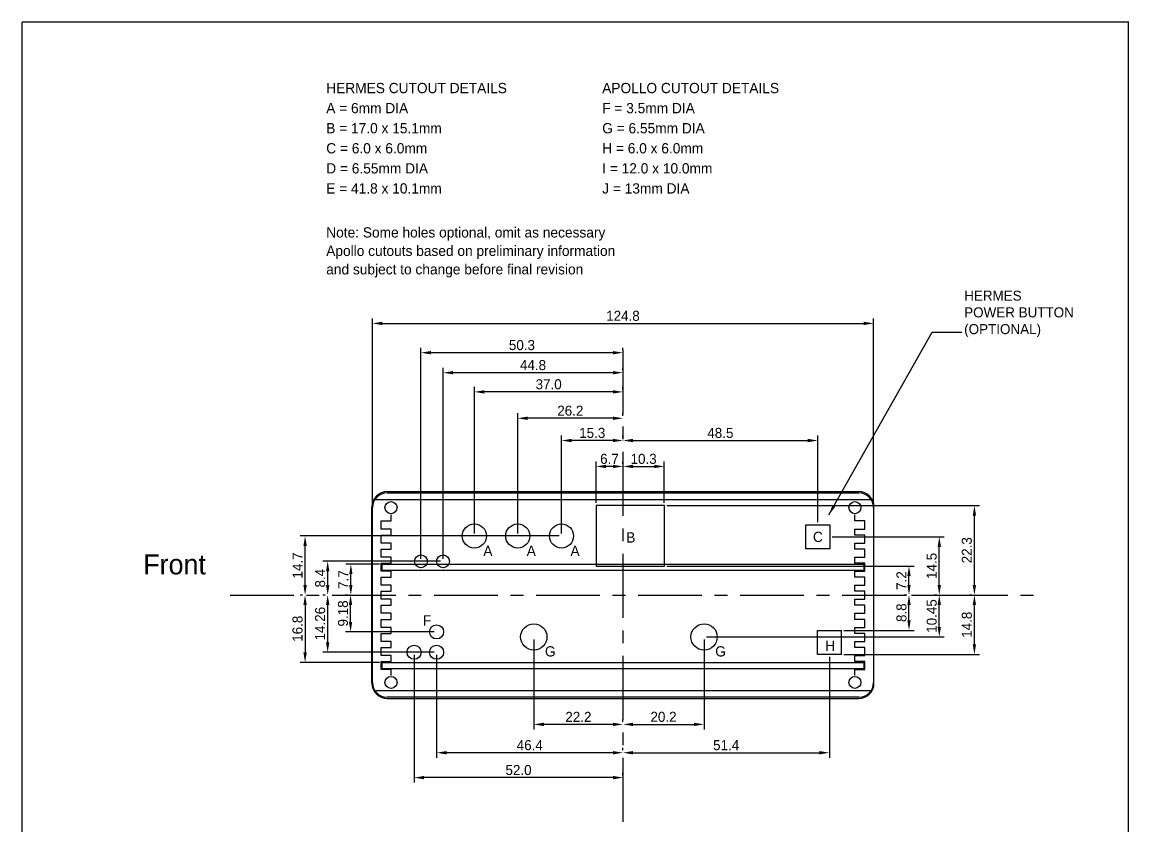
# Model space of a CAD drawing. Header units: millimetres. Extents: x -59 to 217, y -49 to 353.
# Drawn here: x -58.9 to 216.7, y 152.9 to 353 of the extents above; entities that cross this region are included whole.
import ezdxf
from ezdxf.enums import TextEntityAlignment as Align

# ---------------------------------------------------------------- set-up
doc = ezdxf.new("R2010")
doc.units = ezdxf.units.MM
doc.linetypes.add('CENTER', pattern=[50.8, 31.75, -6.35, 6.35, -6.35])
doc.layers.get('Defpoints').update_dxf_attribs({"color": 4})
for name, color, linetype in [('Case', 6, 'Continuous'), ('Dimensions', 1, 'Continuous'), ('Frame', 7, 'Continuous'), ('PCB', 3, 'Continuous')]:
    doc.layers.add(name, color=color, linetype=linetype)
doc.dimstyles.new('ISO-25', dxfattribs={"dimtxt": 2.5, "dimasz": 2.5, "dimexe": 1.25, "dimexo": 0.625, "dimtad": 1, "dimtxsty": 'Standard', "dimcen": 2.5, "dimadec": 0, "dimazin": 0, "dimtfac": 1, "dimtmove": 0, "dimatfit": 3, "dimfxl": 1, "dimarcsym": 0})

# ---------------------------------------------------------------- blocks, each defined once
blk = doc.blocks.new('*D1')
at = {"layer": 'Defpoints', "color": 0}
for p in [(84.02, 242.37), (90.72, 242.37), (84.02, 232.65)]:
    blk.add_point(p, dxfattribs=at)
at = {"layer": 'Dimensions', "color": 0, "lineweight": -2}
for p, q in [((84.02, 233.27), (84.02, 243.62)), ((90.72, 243), (90.72, 243.62)), ((88.22, 242.37), (86.52, 242.37))]:
    blk.add_line(p, q, dxfattribs=at)
at = {"layer": 'Dimensions', "color": 0}
for points in [[(86.52, 242.79), (86.52, 241.96), (84.02, 242.37)], [(88.22, 241.96), (88.22, 242.79), (90.72, 242.37)]]:
    blk.add_solid(points, dxfattribs=at)
at = {"layer": 'Dimensions', "color": 0, "insert": (87.37, 244.25), "char_height": 2.5, "attachment_point": 5}
blk.add_mtext('6.7', dxfattribs=at)
blk = doc.blocks.new('*D2')
at = {"layer": 'Defpoints', "color": 0}
for p in [(90.72, 242.37), (101.02, 242.37), (101.02, 232.65)]:
    blk.add_point(p, dxfattribs=at)
at = {"layer": 'Dimensions', "color": 0, "lineweight": -2}
for p, q in [((90.72, 243), (90.72, 243.62)), ((101.02, 233.27), (101.02, 243.62)), ((93.22, 242.37), (98.52, 242.37))]:
    blk.add_line(p, q, dxfattribs=at)
at = {"layer": 'Dimensions', "color": 0}
for points in [[(93.22, 242.79), (93.22, 241.96), (90.72, 242.37)], [(98.52, 241.96), (98.52, 242.79), (101.02, 242.37)]]:
    blk.add_solid(points, dxfattribs=at)
at = {"layer": 'Dimensions', "color": 0, "insert": (95.87, 244.25), "char_height": 2.5, "attachment_point": 5}
blk.add_mtext('10.3', dxfattribs=at)
blk = doc.blocks.new('*D3')
at = {"layer": 'Defpoints', "color": 0}
for p in [(75.42, 248.83), (90.72, 248.83), (75.42, 225.05)]:
    blk.add_point(p, dxfattribs=at)
at = {"layer": 'Dimensions', "color": 0, "lineweight": -2}
for p, q in [((75.42, 225.67), (75.42, 250.08)), ((88.22, 248.83), (77.92, 248.83)), ((90.72, 249.46), (90.72, 250.08))]:
    blk.add_line(p, q, dxfattribs=at)
at = {"layer": 'Dimensions', "color": 0}
for points in [[(77.92, 249.25), (77.92, 248.41), (75.42, 248.83)], [(88.22, 248.41), (88.22, 249.25), (90.72, 248.83)]]:
    blk.add_solid(points, dxfattribs=at)
at = {"layer": 'Dimensions', "color": 0, "insert": (83.07, 250.71), "char_height": 2.5, "attachment_point": 5}
blk.add_mtext('15.3', dxfattribs=at)
blk = doc.blocks.new('*D4')
at = {"layer": 'Defpoints', "color": 0}
for p in [(64.52, 254.37), (90.72, 254.37), (64.52, 225.05)]:
    blk.add_point(p, dxfattribs=at)
at = {"layer": 'Dimensions', "color": 0, "lineweight": -2}
for p, q in [((64.52, 225.67), (64.52, 255.62)), ((88.22, 254.37), (67.02, 254.37)), ((90.72, 254.99), (90.72, 255.62))]:
    blk.add_line(p, q, dxfattribs=at)
at = {"layer": 'Dimensions', "color": 0}
for points in [[(67.02, 254.79), (67.02, 253.95), (64.52, 254.37)], [(88.22, 253.95), (88.22, 254.79), (90.72, 254.37)]]:
    blk.add_solid(points, dxfattribs=at)
at = {"layer": 'Dimensions', "color": 0, "insert": (77.62, 256.24), "char_height": 2.5, "attachment_point": 5}
blk.add_mtext('26.2', dxfattribs=at)
blk = doc.blocks.new('*D5')
at = {"layer": 'Defpoints', "color": 0}
for p in [(53.72, 260.94), (90.72, 260.94), (53.72, 225.05)]:
    blk.add_point(p, dxfattribs=at)
at = {"layer": 'Dimensions', "color": 0, "lineweight": -2}
for p, q in [((53.72, 225.67), (53.72, 262.19)), ((90.72, 261.57), (90.72, 262.19)), ((88.22, 260.94), (56.22, 260.94))]:
    blk.add_line(p, q, dxfattribs=at)
at = {"layer": 'Dimensions', "color": 0}
for points in [[(56.22, 261.36), (56.22, 260.53), (53.72, 260.94)], [(88.22, 260.53), (88.22, 261.36), (90.72, 260.94)]]:
    blk.add_solid(points, dxfattribs=at)
at = {"layer": 'Dimensions', "color": 0, "insert": (72.22, 262.82), "char_height": 2.5, "attachment_point": 5}
blk.add_mtext('37.0', dxfattribs=at)
blk = doc.blocks.new('*D8')
at = {"layer": 'Defpoints', "color": 0}
for p in [(153.12, 278), (28.32, 232.11), (153.12, 232.11)]:
    blk.add_point(p, dxfattribs=at)
at = {"layer": 'Dimensions', "color": 0, "lineweight": -2}
for p, q in [((28.32, 232.73), (28.32, 279.25)), ((153.12, 232.73), (153.12, 279.25)), ((30.82, 278), (150.62, 278))]:
    blk.add_line(p, q, dxfattribs=at)
at = {"layer": 'Dimensions', "color": 0}
for points in [[(30.82, 278.42), (30.82, 277.58), (28.32, 278)], [(150.62, 277.58), (150.62, 278.42), (153.12, 278)]]:
    blk.add_solid(points, dxfattribs=at)
at = {"layer": 'Dimensions', "color": 0, "insert": (90.72, 279.87), "char_height": 2.5, "attachment_point": 5}
blk.add_mtext('124.8', dxfattribs=at)
blk = doc.blocks.new('*D26')
at = {"layer": 'Defpoints', "color": 0}
for p in [(11.57, 225.05), (75.42, 225.05), (11.57, 210.35)]:
    blk.add_point(p, dxfattribs=at)
at = {"layer": 'Dimensions', "color": 0, "lineweight": -2}
for p, q in [((74.8, 225.05), (10.32, 225.05)), ((11.57, 212.85), (11.57, 222.55)), ((10.95, 210.35), (10.32, 210.35))]:
    blk.add_line(p, q, dxfattribs=at)
at = {"layer": 'Dimensions', "color": 0}
for points in [[(11.99, 222.55), (11.15, 222.55), (11.57, 225.05)], [(11.15, 212.85), (11.99, 212.85), (11.57, 210.35)]]:
    blk.add_solid(points, dxfattribs=at)
at = {"layer": 'Dimensions', "color": 0, "insert": (9.7, 217.7), "char_height": 2.5, "attachment_point": 5, "rotation": 90}
blk.add_mtext('14.7', dxfattribs=at)
blk = doc.blocks.new('*D27')
at = {"layer": 'Defpoints', "color": 0}
for p in [(101.02, 217.55), (161.94, 217.55), (162.03, 210.35)]:
    blk.add_point(p, dxfattribs=at)
at = {"layer": 'Dimensions', "color": 0, "lineweight": -2}
for p, q in [((101.65, 217.55), (163.19, 217.55)), ((161.94, 212.85), (161.94, 215.05)), ((161.4, 210.35), (160.69, 210.35))]:
    blk.add_line(p, q, dxfattribs=at)
at = {"layer": 'Dimensions', "color": 0}
for points in [[(162.36, 215.05), (161.53, 215.05), (161.94, 217.55)], [(161.53, 212.85), (162.36, 212.85), (161.94, 210.35)]]:
    blk.add_solid(points, dxfattribs=at)
at = {"layer": 'Dimensions', "color": 0, "insert": (160.07, 213.95), "char_height": 2.5, "attachment_point": 5, "rotation": 90}
blk.add_mtext('7.2', dxfattribs=at)
blk = doc.blocks.new('*D30')
at = {"layer": 'Defpoints', "color": 0}
for p in [(101.02, 232.65), (178.23, 232.65), (178.23, 210.35)]:
    blk.add_point(p, dxfattribs=at)
at = {"layer": 'Dimensions', "color": 0, "lineweight": -2}
for p, q in [((101.65, 232.65), (179.48, 232.65)), ((178.23, 212.85), (178.23, 230.15)), ((177.6, 210.35), (176.98, 210.35))]:
    blk.add_line(p, q, dxfattribs=at)
at = {"layer": 'Dimensions', "color": 0}
for points in [[(178.64, 230.15), (177.81, 230.15), (178.23, 232.65)], [(177.81, 212.85), (178.64, 212.85), (178.23, 210.35)]]:
    blk.add_solid(points, dxfattribs=at)
at = {"layer": 'Dimensions', "color": 0, "insert": (176.35, 221.5), "char_height": 2.5, "attachment_point": 5, "rotation": 90}
blk.add_mtext('22.3', dxfattribs=at)
blk = doc.blocks.new('*D60')
at = {"layer": 'Defpoints', "color": 0}
for p in [(90.72, 248.83), (139.22, 248.83), (139.22, 227.85)]:
    blk.add_point(p, dxfattribs=at)
at = {"layer": 'Dimensions', "color": 0, "lineweight": -2}
for p, q in [((90.72, 249.46), (90.72, 250.08)), ((93.22, 248.83), (136.72, 248.83)), ((139.22, 228.47), (139.22, 250.08))]:
    blk.add_line(p, q, dxfattribs=at)
at = {"layer": 'Dimensions', "color": 0}
for points in [[(93.22, 249.25), (93.22, 248.41), (90.72, 248.83)], [(136.72, 248.41), (136.72, 249.25), (139.22, 248.83)]]:
    blk.add_solid(points, dxfattribs=at)
at = {"layer": 'Dimensions', "color": 0, "insert": (114.97, 250.71), "char_height": 2.5, "attachment_point": 5}
blk.add_mtext('48.5', dxfattribs=at)
blk = doc.blocks.new('*D61')
at = {"layer": 'Defpoints', "color": 0}
for p in [(142.22, 224.85), (169.49, 224.85), (169.49, 210.35)]:
    blk.add_point(p, dxfattribs=at)
at = {"layer": 'Dimensions', "color": 0, "lineweight": -2}
for p, q in [((142.85, 224.85), (170.74, 224.85)), ((169.49, 212.85), (169.49, 222.35)), ((168.86, 210.35), (168.24, 210.35))]:
    blk.add_line(p, q, dxfattribs=at)
at = {"layer": 'Dimensions', "color": 0}
for points in [[(169.9, 222.35), (169.07, 222.35), (169.49, 224.85)], [(169.07, 212.85), (169.9, 212.85), (169.49, 210.35)]]:
    blk.add_solid(points, dxfattribs=at)
at = {"layer": 'Dimensions', "color": 0, "insert": (167.61, 217.6), "char_height": 2.5, "attachment_point": 5, "rotation": 90}
blk.add_mtext('14.5', dxfattribs=at)
blk = doc.blocks.new('*D62')
at = {"layer": 'Defpoints', "color": 0}
for p in [(22.97, 218.05), (30.72, 218.05), (22.9, 210.35)]:
    blk.add_point(p, dxfattribs=at)
at = {"layer": 'Dimensions', "color": 0, "lineweight": -2}
for p, q in [((30.1, 218.05), (21.72, 218.05)), ((22.97, 212.85), (22.97, 215.55)), ((23.52, 210.35), (24.22, 210.35))]:
    blk.add_line(p, q, dxfattribs=at)
at = {"layer": 'Dimensions', "color": 0}
for points in [[(23.38, 215.55), (22.55, 215.55), (22.97, 218.05)], [(22.55, 212.85), (23.38, 212.85), (22.97, 210.35)]]:
    blk.add_solid(points, dxfattribs=at)
at = {"layer": 'Dimensions', "color": 0, "insert": (21.09, 214.2), "char_height": 2.5, "attachment_point": 5, "rotation": 90}
blk.add_mtext('7.7', dxfattribs=at)
blk = doc.blocks.new('*D63')
at = {"layer": 'Defpoints', "color": 0}
for p in [(11.57, 210.35), (11.57, 193.55), (30.72, 193.55)]:
    blk.add_point(p, dxfattribs=at)
at = {"layer": 'Dimensions', "color": 0, "lineweight": -2}
for p, q in [((10.95, 210.35), (10.32, 210.35)), ((11.57, 207.85), (11.57, 196.05)), ((30.1, 193.55), (10.32, 193.55))]:
    blk.add_line(p, q, dxfattribs=at)
at = {"layer": 'Dimensions', "color": 0}
for points in [[(11.99, 207.85), (11.15, 207.85), (11.57, 210.35)], [(11.15, 196.05), (11.99, 196.05), (11.57, 193.55)]]:
    blk.add_solid(points, dxfattribs=at)
at = {"layer": 'Dimensions', "color": 0, "insert": (9.7, 201.95), "char_height": 2.5, "attachment_point": 5, "rotation": 90}
blk.add_mtext('16.8', dxfattribs=at)
blk = doc.blocks.new('*D68')
at = {"layer": 'Defpoints', "color": 0}
for p in [(110.92, 199.9), (90.72, 178.13), (110.92, 178.13)]:
    blk.add_point(p, dxfattribs=at)
at = {"layer": 'Dimensions', "color": 0, "lineweight": -2}
for p, q in [((110.92, 199.27), (110.92, 176.88)), ((90.72, 178.75), (90.72, 179.38)), ((93.22, 178.13), (108.42, 178.13))]:
    blk.add_line(p, q, dxfattribs=at)
at = {"layer": 'Dimensions', "color": 0}
for points in [[(93.22, 178.55), (93.22, 177.71), (90.72, 178.13)], [(108.42, 177.71), (108.42, 178.55), (110.92, 178.13)]]:
    blk.add_solid(points, dxfattribs=at)
at = {"layer": 'Dimensions', "color": 0, "insert": (100.82, 180), "char_height": 2.5, "attachment_point": 5}
blk.add_mtext('20.2', dxfattribs=at)
blk = doc.blocks.new('*D69')
at = {"layer": 'Defpoints', "color": 0}
for p in [(68.52, 199.9), (68.52, 178.13), (90.72, 178.13)]:
    blk.add_point(p, dxfattribs=at)
at = {"layer": 'Dimensions', "color": 0, "lineweight": -2}
for p, q in [((68.52, 199.27), (68.52, 176.88)), ((90.72, 178.75), (90.72, 179.38)), ((88.22, 178.13), (71.02, 178.13))]:
    blk.add_line(p, q, dxfattribs=at)
at = {"layer": 'Dimensions', "color": 0}
for points in [[(71.02, 178.55), (71.02, 177.71), (68.52, 178.13)], [(88.22, 177.71), (88.22, 178.55), (90.72, 178.13)]]:
    blk.add_solid(points, dxfattribs=at)
at = {"layer": 'Dimensions', "color": 0, "insert": (79.62, 180), "char_height": 2.5, "attachment_point": 5}
blk.add_mtext('22.2', dxfattribs=at)
blk = doc.blocks.new('*D70')
at = {"layer": 'Defpoints', "color": 0}
for p in [(44.32, 196.09), (44.32, 171.07), (90.72, 171.07)]:
    blk.add_point(p, dxfattribs=at)
at = {"layer": 'Dimensions', "color": 0, "lineweight": -2}
for p, q in [((44.32, 195.46), (44.32, 169.82)), ((88.22, 171.07), (46.82, 171.07)), ((90.72, 171.69), (90.72, 172.32))]:
    blk.add_line(p, q, dxfattribs=at)
at = {"layer": 'Dimensions', "color": 0}
for points in [[(46.82, 171.49), (46.82, 170.65), (44.32, 171.07)], [(88.22, 170.65), (88.22, 171.49), (90.72, 171.07)]]:
    blk.add_solid(points, dxfattribs=at)
at = {"layer": 'Dimensions', "color": 0, "insert": (67.52, 172.94), "char_height": 2.5, "attachment_point": 5}
blk.add_mtext('46.4', dxfattribs=at)
blk = doc.blocks.new('*D71')
at = {"layer": 'Defpoints', "color": 0}
for p in [(38.72, 196.09), (38.72, 164.87), (90.72, 164.87)]:
    blk.add_point(p, dxfattribs=at)
at = {"layer": 'Dimensions', "color": 0, "lineweight": -2}
for p, q in [((38.72, 195.46), (38.72, 163.62)), ((90.72, 165.5), (90.72, 166.12)), ((88.22, 164.87), (41.22, 164.87))]:
    blk.add_line(p, q, dxfattribs=at)
at = {"layer": 'Dimensions', "color": 0}
for points in [[(41.22, 165.29), (41.22, 164.45), (38.72, 164.87)], [(88.22, 164.45), (88.22, 165.29), (90.72, 164.87)]]:
    blk.add_solid(points, dxfattribs=at)
at = {"layer": 'Dimensions', "color": 0, "insert": (64.72, 166.75), "char_height": 2.5, "attachment_point": 5}
blk.add_mtext('52.0', dxfattribs=at)
blk = doc.blocks.new('*D72')
at = {"layer": 'Defpoints', "color": 0}
for p in [(142.12, 195.55), (90.72, 171.07), (142.12, 171.07)]:
    blk.add_point(p, dxfattribs=at)
at = {"layer": 'Dimensions', "color": 0, "lineweight": -2}
for p, q in [((142.12, 194.92), (142.12, 169.82)), ((90.72, 171.69), (90.72, 172.32)), ((93.22, 171.07), (139.62, 171.07))]:
    blk.add_line(p, q, dxfattribs=at)
at = {"layer": 'Dimensions', "color": 0}
for points in [[(93.22, 171.49), (93.22, 170.65), (90.72, 171.07)], [(139.62, 170.65), (139.62, 171.49), (142.12, 171.07)]]:
    blk.add_solid(points, dxfattribs=at)
at = {"layer": 'Dimensions', "color": 0, "insert": (116.42, 172.94), "char_height": 2.5, "attachment_point": 5}
blk.add_mtext('51.4', dxfattribs=at)
blk = doc.blocks.new('*D73')
at = {"layer": 'Defpoints', "color": 0}
for p in [(161.94, 210.35), (169.49, 210.35), (110.92, 199.9)]:
    blk.add_point(p, dxfattribs=at)
at = {"layer": 'Dimensions', "color": 0, "lineweight": -2}
for p, q in [((162.57, 210.35), (170.74, 210.35)), ((169.49, 202.4), (169.49, 207.85)), ((111.55, 199.9), (170.74, 199.9))]:
    blk.add_line(p, q, dxfattribs=at)
at = {"layer": 'Dimensions', "color": 0}
for points in [[(169.9, 207.85), (169.07, 207.85), (169.49, 210.35)], [(169.07, 202.4), (169.9, 202.4), (169.49, 199.9)]]:
    blk.add_solid(points, dxfattribs=at)
at = {"layer": 'Dimensions', "color": 0, "insert": (167.61, 205.12), "char_height": 2.5, "attachment_point": 5, "rotation": 90}
blk.add_mtext('10.45', dxfattribs=at)
blk = doc.blocks.new('*D76')
at = {"layer": 'Defpoints', "color": 0}
for p in [(161.94, 210.35), (161.94, 210.35), (145.12, 201.55)]:
    blk.add_point(p, dxfattribs=at)
at = {"layer": 'Dimensions', "color": 0, "lineweight": -2}
for p, q in [((162.57, 210.35), (163.19, 210.35)), ((161.94, 204.05), (161.94, 207.85)), ((145.75, 201.55), (163.19, 201.55))]:
    blk.add_line(p, q, dxfattribs=at)
at = {"layer": 'Dimensions', "color": 0}
for points in [[(162.36, 207.85), (161.53, 207.85), (161.94, 210.35)], [(161.53, 204.05), (162.36, 204.05), (161.94, 201.55)]]:
    blk.add_solid(points, dxfattribs=at)
at = {"layer": 'Dimensions', "color": 0, "insert": (160.07, 205.95), "char_height": 2.5, "attachment_point": 5, "rotation": 90}
blk.add_mtext('8.8', dxfattribs=at)
blk = doc.blocks.new('*D77')
at = {"layer": 'Defpoints', "color": 0}
for p in [(178.23, 210.35), (178.23, 210.35), (145.12, 195.55)]:
    blk.add_point(p, dxfattribs=at)
at = {"layer": 'Dimensions', "color": 0, "lineweight": -2}
for p, q in [((178.85, 210.35), (179.48, 210.35)), ((178.23, 198.05), (178.23, 207.85)), ((145.75, 195.55), (179.48, 195.55))]:
    blk.add_line(p, q, dxfattribs=at)
at = {"layer": 'Dimensions', "color": 0}
for points in [[(178.64, 207.85), (177.81, 207.85), (178.23, 210.35)], [(177.81, 198.05), (178.64, 198.05), (178.23, 195.55)]]:
    blk.add_solid(points, dxfattribs=at)
at = {"layer": 'Dimensions', "color": 0, "insert": (176.35, 202.95), "char_height": 2.5, "attachment_point": 5, "rotation": 90}
blk.add_mtext('14.8', dxfattribs=at)
blk = doc.blocks.new('*D78')
at = {"layer": 'Defpoints', "color": 0}
for p in [(22.9, 210.35), (22.9, 210.35), (44.32, 201.17)]:
    blk.add_point(p, dxfattribs=at)
at = {"layer": 'Dimensions', "color": 0, "lineweight": -2}
for p, q in [((22.27, 210.35), (21.65, 210.35)), ((22.9, 203.67), (22.9, 207.85)), ((43.7, 201.17), (21.65, 201.17))]:
    blk.add_line(p, q, dxfattribs=at)
at = {"layer": 'Dimensions', "color": 0}
for points in [[(23.31, 207.85), (22.48, 207.85), (22.9, 210.35)], [(22.48, 203.67), (23.31, 203.67), (22.9, 201.17)]]:
    blk.add_solid(points, dxfattribs=at)
at = {"layer": 'Dimensions', "color": 0, "insert": (21.02, 205.76), "char_height": 2.5, "attachment_point": 5, "rotation": 90}
blk.add_mtext('9.18', dxfattribs=at)
blk = doc.blocks.new('*D79')
at = {"layer": 'Defpoints', "color": 0}
for p in [(17.2, 210.35), (17.2, 210.35), (44.32, 196.09)]:
    blk.add_point(p, dxfattribs=at)
at = {"layer": 'Dimensions', "color": 0, "lineweight": -2}
for p, q in [((16.58, 210.35), (15.95, 210.35)), ((17.2, 198.59), (17.2, 207.85)), ((43.7, 196.09), (15.95, 196.09))]:
    blk.add_line(p, q, dxfattribs=at)
at = {"layer": 'Dimensions', "color": 0}
for points in [[(17.62, 207.85), (16.78, 207.85), (17.2, 210.35)], [(16.78, 198.59), (17.62, 198.59), (17.2, 196.09)]]:
    blk.add_solid(points, dxfattribs=at)
at = {"layer": 'Dimensions', "color": 0, "insert": (15.33, 203.22), "char_height": 2.5, "attachment_point": 5, "rotation": 90}
blk.add_mtext('14.26', dxfattribs=at)
blk = doc.blocks.new('*D80')
at = {"layer": 'Defpoints', "color": 0}
for p in [(45.92, 265.72), (90.72, 265.72), (45.92, 218.75)]:
    blk.add_point(p, dxfattribs=at)
at = {"layer": 'Dimensions', "color": 0, "lineweight": -2}
for p, q in [((45.92, 219.37), (45.92, 266.97)), ((88.22, 265.72), (48.42, 265.72)), ((90.72, 266.35), (90.72, 266.97))]:
    blk.add_line(p, q, dxfattribs=at)
at = {"layer": 'Dimensions', "color": 0}
for points in [[(48.42, 266.14), (48.42, 265.31), (45.92, 265.72)], [(88.22, 265.31), (88.22, 266.14), (90.72, 265.72)]]:
    blk.add_solid(points, dxfattribs=at)
at = {"layer": 'Dimensions', "color": 0, "insert": (68.32, 267.6), "char_height": 2.5, "attachment_point": 5}
blk.add_mtext('44.8', dxfattribs=at)
blk = doc.blocks.new('*D81')
at = {"layer": 'Defpoints', "color": 0}
for p in [(40.42, 270.7), (90.72, 270.7), (40.42, 218.75)]:
    blk.add_point(p, dxfattribs=at)
at = {"layer": 'Dimensions', "color": 0, "lineweight": -2}
for p, q in [((40.42, 219.37), (40.42, 271.95)), ((88.22, 270.7), (42.92, 270.7)), ((90.72, 271.33), (90.72, 271.95))]:
    blk.add_line(p, q, dxfattribs=at)
at = {"layer": 'Dimensions', "color": 0}
for points in [[(42.92, 271.12), (42.92, 270.29), (40.42, 270.7)], [(88.22, 270.29), (88.22, 271.12), (90.72, 270.7)]]:
    blk.add_solid(points, dxfattribs=at)
at = {"layer": 'Dimensions', "color": 0, "insert": (65.57, 272.58), "char_height": 2.5, "attachment_point": 5}
blk.add_mtext('50.3', dxfattribs=at)
blk = doc.blocks.new('*D82')
at = {"layer": 'Defpoints', "color": 0}
for p in [(17.2, 218.75), (45.92, 218.75), (17.2, 210.35)]:
    blk.add_point(p, dxfattribs=at)
at = {"layer": 'Dimensions', "color": 0, "lineweight": -2}
for p, q in [((45.3, 218.75), (15.95, 218.75)), ((17.2, 212.85), (17.2, 216.25)), ((16.58, 210.35), (15.95, 210.35))]:
    blk.add_line(p, q, dxfattribs=at)
at = {"layer": 'Dimensions', "color": 0}
for points in [[(17.62, 216.25), (16.78, 216.25), (17.2, 218.75)], [(16.78, 212.85), (17.62, 212.85), (17.2, 210.35)]]:
    blk.add_solid(points, dxfattribs=at)
at = {"layer": 'Dimensions', "color": 0, "insert": (15.33, 214.55), "char_height": 2.5, "attachment_point": 5, "rotation": 90}
blk.add_mtext('8.4', dxfattribs=at)

msp = doc.modelspace()

# ---------------------------------------------------------------- linework, layer by layer
for p, q in [((32.015, 235.799), (149.435, 235.799)), ((28.325, 188.589), (28.325, 232.109)), ((101.025, 232.65), (84.025, 232.65)), ((84.025, 232.65), (84.025, 217.55)), ((101.025, 217.55), (101.025, 232.65)), ((153.125, 232.109), (153.125, 188.589)), ((136.225, 227.85), (142.225, 227.85)), ((136.225, 221.85), (136.225, 227.85)), ((142.225, 227.85), (142.225, 221.85)), ((142.225, 221.85), (136.225, 221.85)), ((84.025, 217.55), (101.025, 217.55)), ((139.125, 195.55), (139.125, 201.55)), ((139.125, 201.55), (145.125, 201.55)), ((145.125, 195.55), (145.125, 201.55)), ((145.125, 195.55), (139.125, 195.55)), ((149.435, 184.899), (32.015, 184.899))]:
    msp.add_line(p, q)
for centre, radius in [((32.965, 232.109), 1.5), ((148.485, 232.109), 1.5), ((53.725, 225.05), 3), ((64.525, 225.05), 3), ((75.425, 225.05), 3), ((40.425, 218.75), 1.6), ((45.925, 218.75), 1.6), ((44.325, 201.17), 1.75), ((68.525, 199.9), 3.275), ((110.925, 199.9), 3.275), ((38.725, 196.09), 1.75), ((44.325, 196.09), 1.75), ((32.965, 188.589), 1.5), ((148.485, 188.589), 1.5)]:
    msp.add_circle(centre, radius)
for centre, start, end in [((32.015, 232.109), 90, 180), ((149.435, 232.109), 0, 90), ((32.015, 188.589), 180, 270), ((149.435, 188.589), 270, 0)]:
    msp.add_arc(centre, 3.69, start, end)
at = {"layer": 'Case'}
for p, q in [((32.015, 236.099), (149.435, 236.099)), ((28.225, 188.389), (28.225, 232.309)), ((28.674, 234.099), (152.775, 234.099)), ((153.225, 188.389), (153.225, 232.309)), ((30.475, 226.789), (30.475, 228.789)), ((30.475, 228.789), (32.975, 228.789)), ((32.975, 228.789), (32.975, 230.289)), ((148.475, 228.789), (148.475, 230.289)), ((150.975, 228.789), (148.475, 228.789)), ((150.975, 226.789), (150.975, 228.789)), ((32.975, 226.789), (30.475, 226.789)), ((32.975, 225.289), (32.975, 226.789)), ((148.475, 225.289), (148.475, 226.789)), ((148.475, 226.789), (150.975, 226.789)), ((30.475, 223.289), (30.475, 225.289)), ((30.475, 225.289), (32.975, 225.289)), ((32.975, 223.289), (30.475, 223.289)), ((32.975, 221.789), (32.975, 223.289)), ((150.975, 225.289), (148.475, 225.289)), ((148.475, 221.789), (148.475, 223.289)), ((148.475, 223.289), (150.975, 223.289)), ((150.975, 223.289), (150.975, 225.289)), ((30.475, 219.789), (30.475, 221.789)), ((30.475, 221.789), (32.975, 221.789)), ((150.975, 221.789), (148.475, 221.789)), ((150.975, 219.789), (150.975, 221.789)), ((32.975, 219.789), (30.475, 219.789)), ((30.475, 216.289), (30.475, 218.289)), ((30.475, 218.289), (32.975, 218.289)), ((32.975, 218.289), (32.975, 219.789)), ((148.475, 218.289), (148.475, 219.789)), ((148.475, 219.789), (150.975, 219.789)), ((150.975, 218.289), (148.475, 218.289)), ((150.975, 216.289), (150.975, 218.289)), ((32.975, 216.289), (30.475, 216.289)), ((32.975, 214.789), (32.975, 216.289)), ((148.475, 214.789), (148.475, 216.289)), ((148.475, 216.289), (150.975, 216.289)), ((30.475, 212.789), (30.475, 214.789)), ((30.475, 214.789), (32.975, 214.789)), ((32.975, 212.789), (30.475, 212.789)), ((32.975, 211.289), (32.975, 212.789)), ((150.975, 214.789), (148.475, 214.789)), ((150.975, 214.789), (148.475, 214.789)), ((148.475, 211.289), (148.475, 212.789)), ((148.475, 212.789), (150.975, 212.789)), ((150.975, 212.789), (150.975, 214.789)), ((30.475, 209.289), (30.475, 211.289)), ((30.475, 211.289), (32.975, 211.289)), ((150.975, 211.289), (148.475, 211.289)), ((150.975, 209.289), (150.975, 211.289)), ((32.975, 209.289), (30.475, 209.289)), ((30.475, 205.789), (30.475, 207.789)), ((30.475, 207.789), (32.975, 207.789)), ((32.975, 207.789), (32.975, 209.289)), ((148.475, 207.789), (148.475, 209.289)), ((148.475, 209.289), (150.975, 209.289)), ((150.975, 207.789), (148.475, 207.789)), ((150.975, 205.789), (150.975, 207.789)), ((32.975, 205.789), (30.475, 205.789)), ((30.475, 202.289), (30.475, 204.289)), ((30.475, 204.289), (32.975, 204.289)), ((32.975, 204.289), (32.975, 205.789)), ((148.475, 204.289), (148.475, 205.789)), ((148.475, 205.789), (150.975, 205.789)), ((150.975, 204.289), (148.475, 204.289)), ((150.975, 202.289), (150.975, 204.289)), ((32.975, 202.289), (30.475, 202.289)), ((32.975, 200.789), (32.975, 202.289)), ((148.475, 200.789), (148.475, 202.289)), ((148.475, 202.289), (150.975, 202.289)), ((30.475, 198.789), (30.475, 200.789)), ((30.475, 200.789), (32.975, 200.789)), ((32.975, 198.789), (30.475, 198.789)), ((32.975, 197.289), (32.975, 198.789)), ((150.975, 200.789), (148.475, 200.789)), ((148.475, 197.289), (148.475, 198.789)), ((148.475, 198.789), (150.975, 198.789)), ((150.975, 198.789), (150.975, 200.789)), ((30.475, 195.289), (30.475, 197.289)), ((30.475, 197.289), (32.975, 197.289)), ((150.975, 197.289), (148.475, 197.289)), ((150.975, 195.289), (150.975, 197.289)), ((32.975, 195.289), (30.475, 195.289)), ((30.475, 191.789), (30.475, 193.789)), ((30.475, 193.789), (32.975, 193.789)), ((32.975, 193.789), (32.975, 195.289)), ((148.475, 193.789), (148.475, 195.289)), ((148.475, 195.289), (150.975, 195.289)), ((150.975, 193.789), (148.475, 193.789)), ((150.975, 191.789), (150.975, 193.789)), ((32.975, 191.789), (30.475, 191.789)), ((32.975, 190.289), (32.975, 191.789)), ((148.475, 190.289), (148.475, 191.789)), ((148.475, 191.789), (150.975, 191.789)), ((28.674, 186.599), (152.775, 186.599)), ((32.015, 184.599), (149.435, 184.599))]:
    msp.add_line(p, q, dxfattribs=at)
for centre, start, end in [((32.015, 232.309), 90, 180), ((149.435, 232.309), 0, 90), ((32.015, 188.389), 180, 270), ((149.435, 188.389), 270, 0)]:
    msp.add_arc(centre, 3.79, start, end, dxfattribs=at)
at = {"layer": 'Dimensions', "linetype": 'CENTER', "ltscale": 0.5}
for p, q in [((90.725, 271.376), (90.725, 42.099)), ((-7.11, 210.349), (194.204, 210.349))]:
    msp.add_line(p, q, dxfattribs=at)
at = {"layer": 'Frame'}
for p, q in [((216.689, 353.032), (-58.882, 353.032)), ((-58.877, -48.618), (-58.877, 353.032)), ((216.623, -48.618), (216.623, 353.032))]:
    msp.add_line(p, q, dxfattribs=at)
at = {"layer": 'PCB'}
for p, q in [((30.725, 216.45), (30.725, 218.05)), ((30.725, 218.05), (150.725, 218.05)), ((150.725, 218.05), (150.725, 216.45)), ((150.725, 216.45), (30.725, 216.45)), ((30.725, 191.95), (30.725, 193.55)), ((30.725, 193.55), (150.725, 193.55)), ((150.725, 193.55), (150.725, 191.95)), ((150.725, 191.95), (30.725, 191.95))]:
    msp.add_line(p, q, dxfattribs=at)

# ---------------------------------------------------------------- texts
msp.add_text('Front', height=5).set_placement((-28.73, 215.488))
at = {"layer": 'Dimensions'}
for s, p in [('HERMES CUTOUT DETAILS', (16.838, 335.339)), ('APOLLO CUTOUT DETAILS', (85.555, 335.339)), ('A = 6mm DIA', (16.838, 330.339)), ('F = 3.5mm DIA', (85.555, 330.339)), ('B = 17.0 x 15.1mm', (16.838, 325.339)), ('G = 6.55mm DIA', (85.555, 325.339)), ('C = 6.0 x 6.0mm', (16.838, 320.339)), ('H = 6.0 x 6.0mm', (85.555, 320.339)), ('D = 6.55mm DIA', (16.838, 315.339)), ('I = 12.0 x 10.0mm', (85.555, 315.339)), ('E = 41.8 x 10.1mm', (16.838, 310.339)), ('J = 13mm DIA', (85.555, 310.339)), ('Note: Some holes optional, omit as necessary', (16.838, 299.389)), ('Apollo cutouts based on preliminary information', (16.838, 294.795)), ('and subject to change before final revision', (16.838, 290.2))]:
    msp.add_text(s, height=2.55454, dxfattribs=at).set_placement(p)
for s, p in [('C', (139.263, 223.551)), ('B', (92.683, 223.403)), ('A', (57.09, 220.086)), ('A', (67.89, 220.086)), ('A', (78.79, 220.086)), ('F', (41.938, 202.755)), ('H', (142.331, 196.435)), ('G', (72.627, 195.044)), ('G', (115.027, 195.044))]:
    msp.add_text(s, height=2.555, dxfattribs=at).set_placement(p, align=Align.CENTER)
at = {"layer": 'Dimensions', "insert": (175.687, 274.574), "char_height": 2.5, "attachment_point": 7}
msp.add_mtext('HERMES\\PPOWER BUTTON\\P(OPTIONAL)', dxfattribs=at)

# ---------------------------------------------------------------- dimensions: what is measured, and where the dimension line sits
at = {"layer": 'Dimensions'}
for base, p1, p2, override, picture, middle in [((153.125, 277.999), (28.325, 232.109), (153.125, 232.109), {"dimdsep": 46}, '*D8', (90.725, 279.874)), ((40.425, 270.702), (90.725, 270.702), (40.425, 218.75), {"dimdsep": 46}, '*D81', (65.575, 272.577)), ((45.925, 265.722), (90.725, 265.722), (45.925, 218.75), {"dimdsep": 46}, '*D80', (68.325, 267.597)), ((53.725, 260.944), (90.725, 260.944), (53.725, 225.05), {"dimdec": 1, "dimzin": 4, "dimdsep": 46}, '*D5', (72.225, 262.819)), ((64.525, 254.369), (90.725, 254.369), (64.525, 225.05), {"dimdsep": 46}, '*D4', (77.625, 256.244)), ((75.425, 248.832), (90.725, 248.832), (75.425, 225.05), {"dimdsep": 46}, '*D3', (83.075, 250.707)), ((139.225, 248.832), (90.725, 248.832), (139.225, 227.85), {"dimdsep": 46}, '*D60', (114.975, 250.707)), ((84.025, 242.372), (90.725, 242.372), (84.025, 232.65), {"dimdsep": 46}, '*D1', (87.375, 244.247)), ((101.025, 242.372), (90.725, 242.372), (101.025, 232.65), {"dimdsep": 46}, '*D2', (95.875, 244.247)), ((68.525, 178.129), (90.725, 178.129), (68.525, 199.9), {"dimdsep": 46}, '*D69', (79.625, 180.004)), ((110.925, 178.129), (90.725, 178.129), (110.925, 199.9), {"dimdsep": 46}, '*D68', (100.825, 180.004)), ((38.725, 164.871), (90.725, 164.871), (38.725, 196.09), {"dimdec": 1, "dimzin": 0, "dimdsep": 46}, '*D71', (64.725, 166.746)), ((44.325, 171.07), (90.725, 171.07), (44.325, 196.09), {"dimdsep": 46}, '*D70', (67.525, 172.945)), ((142.125, 171.07), (90.725, 171.07), (142.125, 195.55), {"dimdsep": 46}, '*D72', (116.425, 172.945))]:
    dim = msp.add_linear_dim(base=base, p1=p1, p2=p2, dimstyle='ISO-25', override=override, dxfattribs=at)
    dim.commit()
    dim.dimension.update_dxf_attribs({"geometry": picture, "text_midpoint": middle})
for base, p1, p2, override, picture, middle in [((178.225, 232.65), (178.225, 210.349), (101.025, 232.65), {"dimdec": 1, "dimzin": 0, "dimdsep": 46}, '*D30', (176.35, 221.499)), ((11.571, 225.05), (11.571, 210.349), (75.425, 225.05), {"dimdsep": 46}, '*D26', (9.696, 217.699)), ((169.487, 224.85), (169.487, 210.349), (142.225, 224.85), {"dimdsep": 46}, '*D61', (167.612, 217.599)), ((17.202, 218.75), (17.202, 210.349), (45.925, 218.75), {"dimdsep": 46}, '*D82', (15.327, 214.549)), ((22.967, 218.05), (22.898, 210.349), (30.725, 218.05), {"dimdsep": 46}, '*D62', (21.092, 214.199)), ((161.944, 217.55), (162.026, 210.349), (101.025, 217.55), {"dimdec": 1, "dimzin": 0, "dimdsep": 46}, '*D27', (160.069, 213.949)), ((17.202, 210.349), (44.325, 196.09), (17.202, 210.349), {"dimdsep": 46}, '*D79', (15.327, 203.219)), ((22.898, 210.349), (44.325, 201.17), (22.898, 210.349), {"dimdsep": 46}, '*D78', (21.023, 205.759)), ((169.487, 210.349), (110.925, 199.9), (161.944, 210.349), {"dimdsep": 46}, '*D73', (167.612, 205.124)), ((161.944, 210.349), (145.125, 201.55), (161.944, 210.349), {"dimdsep": 46}, '*D76', (160.069, 205.949)), ((178.225, 210.349), (145.125, 195.55), (178.225, 210.349), {"dimdsep": 46}, '*D77', (176.35, 202.949))]:
    dim = msp.add_linear_dim(base=base, p1=p1, p2=p2, angle=90, dimstyle='ISO-25', override=override, dxfattribs=at)
    dim.commit()
    dim.dimension.update_dxf_attribs({"geometry": picture, "text_midpoint": middle})
dim = msp.add_linear_dim(base=(11.571, 193.55), p1=(11.571, 210.349), p2=(30.725, 193.55), angle=90, dimstyle='ISO-25', override={"dimdsep": 46}, dxfattribs=at)
dim.commit()
dim.dimension.update_dxf_attribs({"geometry": '*D63', "text_midpoint": (11.571, 201.949), "dimtype": 160})

# ---------------------------------------------------------------- leaders
at = {"layer": 'Dimensions', "annotation_type": 0, "has_hookline": 1, "hookline_direction": 0, "text_width": 30}
msp.add_leader([(142.013, 230.353), (167.743, 275.824), (175.062, 275.824)], dimstyle='ISO-25', override={"dimtad": 0}, dxfattribs=at)

doc.saveas('drawing.dxf')
